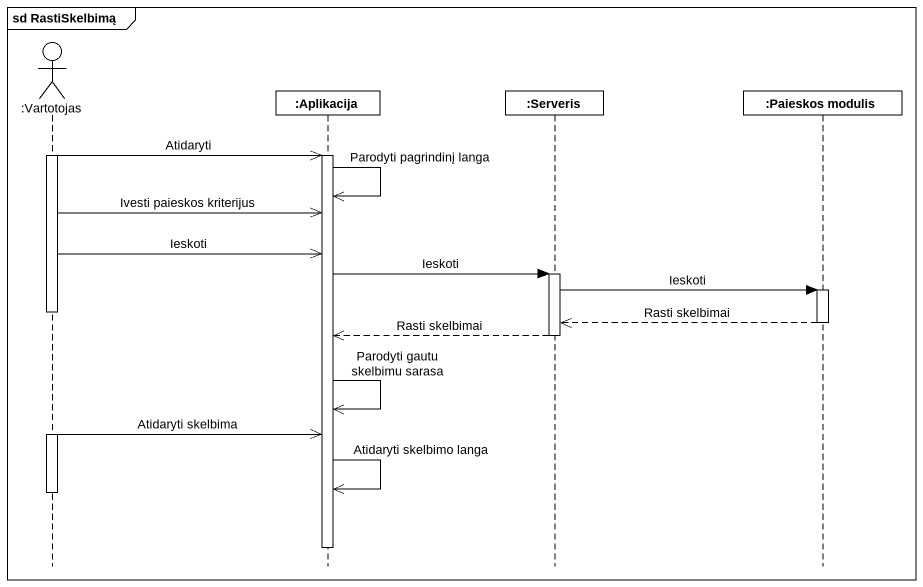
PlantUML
@startuml
mainframe sd RastiSkelbimą
hide footbox
actor ":Vartotojas" as Vartotojas
participant ":Aplikacija" as Aplikacija
participant ":Serveris" as Serveris
participant ":Paieskos modulis" as Paieskos_modulis

activate Vartotojas
Vartotojas ->> Aplikacija : Atidaryti
activate Aplikacija
Aplikacija ->> Aplikacija : Parodyti pagrindinį langa
Vartotojas ->> Aplikacija : Ivesti paieskos kriterijus
Vartotojas ->> Aplikacija : Ieskoti
Aplikacija -> Serveris : Ieskoti
activate Serveris
Serveris -> Paieskos_modulis : Ieskoti
activate Paieskos_modulis
deactivate Vartotojas
Paieskos_modulis -->> Serveris : Rasti skelbimai
deactivate Paieskos_modulis
Serveris -->> Aplikacija : Rasti skelbimai
deactivate Serveris
Aplikacija ->> Aplikacija : Parodyti gautu skelbimu sarasa
activate Vartotojas
Vartotojas ->> Aplikacija : Atidaryti skelbima
Aplikacija ->> Aplikacija : Atidaryti skelbimo langa
deactivate Vartotojas
deactivate Aplikacija
@enduml
